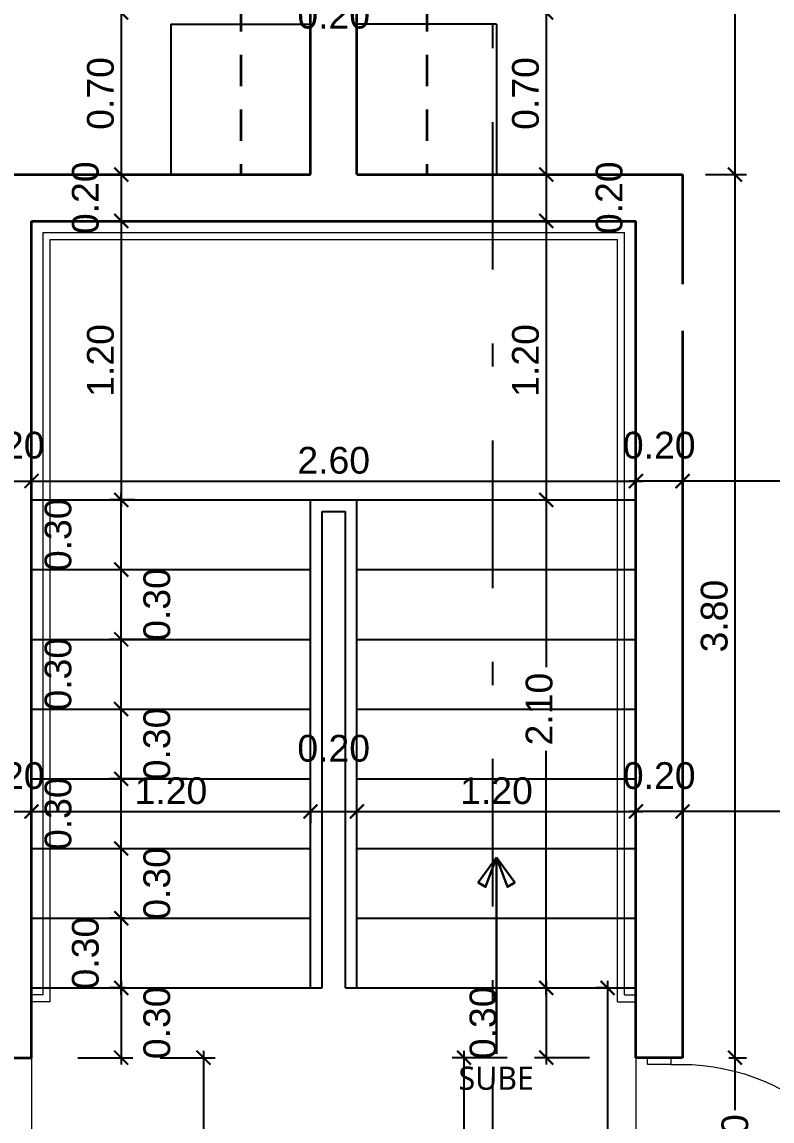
# Model space of a CAD drawing. Header units: feet. Extents: x -417 to 46, y -646 to -218.
# Drawn here: x -70.49 to -67.264, y -494.7 to -489.971 of the extents above; entities that cross this region are included whole.
import ezdxf

# ---------------------------------------------------------------- set-up
doc = ezdxf.new("R2010")
doc.units = ezdxf.units.FT
doc.header["$MEASUREMENT"] = 0
doc.linetypes.add('DASHDOT', pattern=[25.4, 12.7, -6.35, 0, -6.35])
doc.linetypes.add('HIDDEN', pattern=[0.375, 0.25, -0.125])
for name, color, linetype in [('00-PISOS', 30, 'Continuous'), ('COCINA', 2, 'Continuous'), ('DIM', 10, 'Continuous'), ('escalera', 2, 'Continuous'), ('GRDUTIY', 5, 'Continuous'), ('MB3', 8, 'Continuous')]:
    doc.layers.add(name, color=color, linetype=linetype)
for name, color, linetype, lineweight in [('A-WALL', 4, 'Continuous', 25), ('closet', 8, 'Continuous', 5), ('DIM-COTAS', 1, 'Continuous', 5), ('FURN', 2, 'Continuous', 30), ('Piso', 8, 'Continuous', 9), ('puertas', 8, 'Continuous', 9), ('TXT', 2, 'Continuous', 9)]:
    doc.layers.add(name, color=color, linetype=linetype, lineweight=lineweight)
doc.styles.add('ads', font='trebuc.ttf', dxfattribs={"height": 0.14})
doc.styles.get("Standard").update_dxf_attribs({"font": 'arial.ttf', "height": 0.115})
doc.dimstyles.new('KEILY', dxfattribs={"dimtxt": 0.115, "dimasz": 0.06, "dimexe": 0.05, "dimexo": 0.2, "dimgap": 0.03, "dimtad": 1, "dimzin": 1, "dimdsep": 46, "dimtxsty": 'Standard', "dimblk": 'ARCHTICK', "dimcen": 2.5, "dimdle": 0.03, "dimclrd": 256, "dimclre": 256, "dimclrt": 7, "dimadec": 0, "dimazin": 0, "dimtfac": 1, "dimtmove": 2, "dimatfit": 3, "dimfxl": 0.2, "dimfxlon": 1, "dimtolj": 1, "dimtzin": 1, "dimarcsym": 0})

# ---------------------------------------------------------------- blocks, each defined once
blk = doc.blocks.new('A$C4D292AF4')
at = {"layer": 'puertas'}
for points in [[(0.03, 0.05), (0.07, 0.05), (0.07, 1.05), (0.03, 1.05)], [(0, 0), (0.03, 0), (0.03, 0.1), (0, 0.1)], [(0.97, 0), (1, 0), (1, 0.1), (0.97, 0.1)]]:
    blk.add_lwpolyline(points, close=True, dxfattribs=at)
blk.add_arc((0.0677, 0.1465), 0.9035, 357.0481, 89.8556, dxfattribs=at)
blk = doc.blocks.new('A$C074D4DC8')
at = {"layer": 'FURN'}
blk.add_line((0.0418, 0.3424), (0.0418, -0.1979), dxfattribs=at)
for points in [[(0.0418, 0.3424), (-0.0084, 0.2735), (0.0117, 0.2615), (0.0418, 0.3424)], [(0.0418, 0.3424), (0.0919, 0.2735), (0.0719, 0.2615), (0.0418, 0.3424)]]:
    blk.add_lwpolyline(points, dxfattribs=at)
blk = doc.blocks.new('_ArchTick')
at = {"layer": 'DIM-COTAS', "color": 0, "const_width": 0.15}
blk.add_lwpolyline([(-0.5, -0.5), (0.5, 0.5)], dxfattribs=at)
blk = doc.blocks.new('*D2062')
at = {"layer": 'Defpoints', "color": 0, "transparency": 16777216}
for p in [(-69.8491, -489.9302), (-70.0631, -490.6275), (-69.8491, -490.6275)]:
    blk.add_point(p, dxfattribs=at)
at = {"layer": 'DIM', "lineweight": -2, "transparency": 16777216}
for p, q in [((-70.0631, -489.9002), (-70.0631, -490.6575)), ((-70.0491, -489.9302), (-70.1131, -489.9302)), ((-70.0491, -490.6275), (-70.1131, -490.6275))]:
    blk.add_line(p, q, dxfattribs=at)
at = {"layer": 'DIM', "lineweight": -2, "transparency": 16777216, "xscale": 0.06, "yscale": 0.06, "zscale": 0.06}
for p, rotation in [((-70.0631, -489.9302), 90), ((-70.0631, -490.6275), 270)]:
    blk.add_blockref('_ArchTick', p, dxfattribs=dict(at, rotation=rotation))
at = {"layer": 'DIM', "color": 7, "transparency": 16777216, "insert": (-70.1518, -490.2788), "char_height": 0.115, "attachment_point": 5, "rotation": 90}
blk.add_mtext('\\A1;0.70', dxfattribs=at)
blk = doc.blocks.new('*D2063')
at = {"layer": 'Defpoints', "color": 0, "transparency": 16777216}
for p in [(-69.8491, -490.6275), (-70.0631, -490.8275), (-69.8441, -490.8275)]:
    blk.add_point(p, dxfattribs=at)
at = {"layer": 'DIM', "lineweight": -2, "transparency": 16777216}
for p, q in [((-70.0631, -490.5975), (-70.0631, -490.8575)), ((-70.0491, -490.6275), (-70.1131, -490.6275)), ((-70.0441, -490.8275), (-70.1131, -490.8275))]:
    blk.add_line(p, q, dxfattribs=at)
at = {"layer": 'DIM', "lineweight": -2, "transparency": 16777216, "xscale": 0.06, "yscale": 0.06, "zscale": 0.06}
for p, rotation in [((-70.0631, -490.6275), 90), ((-70.0631, -490.8275), 270)]:
    blk.add_blockref('_ArchTick', p, dxfattribs=dict(at, rotation=rotation))
at = {"layer": 'DIM', "color": 7, "transparency": 16777216, "insert": (-70.2168, -490.7275), "char_height": 0.115, "attachment_point": 5, "rotation": 90}
blk.add_mtext('\\A1;0.20', dxfattribs=at)
blk = doc.blocks.new('*D2064')
at = {"layer": 'Defpoints', "color": 0, "transparency": 16777216}
for p in [(-69.8441, -490.8275), (-70.0631, -492.0275), (-69.8039, -492.0275)]:
    blk.add_point(p, dxfattribs=at)
at = {"layer": 'DIM', "lineweight": -2, "transparency": 16777216}
for p, q in [((-70.0631, -490.7975), (-70.0631, -492.0575)), ((-70.0441, -490.8275), (-70.1131, -490.8275)), ((-70.0039, -492.0275), (-70.1131, -492.0275))]:
    blk.add_line(p, q, dxfattribs=at)
at = {"layer": 'DIM', "lineweight": -2, "transparency": 16777216, "xscale": 0.06, "yscale": 0.06, "zscale": 0.06}
for p, rotation in [((-70.0631, -490.8275), 90), ((-70.0631, -492.0275), 270)]:
    blk.add_blockref('_ArchTick', p, dxfattribs=dict(at, rotation=rotation))
at = {"layer": 'DIM', "color": 7, "transparency": 16777216, "insert": (-70.1518, -491.4275), "char_height": 0.115, "attachment_point": 5, "rotation": 90}
blk.add_mtext('\\A1;1.20', dxfattribs=at)
blk = doc.blocks.new('*D2065')
at = {"layer": 'Defpoints', "color": 0, "transparency": 16777216}
for p in [(-69.8442, -494.1275), (-70.4491, -494.4275), (-70.0631, -494.4275)]:
    blk.add_point(p, dxfattribs=at)
at = {"layer": 'DIM', "lineweight": -2, "transparency": 16777216}
for p, q in [((-70.0631, -494.0975), (-70.0631, -494.4575)), ((-70.0442, -494.1275), (-70.1131, -494.1275)), ((-70.2491, -494.4275), (-70.0131, -494.4275))]:
    blk.add_line(p, q, dxfattribs=at)
at = {"layer": 'DIM', "lineweight": -2, "transparency": 16777216, "xscale": 0.06, "yscale": 0.06, "zscale": 0.06}
for p, rotation in [((-70.0631, -494.1275), 90), ((-70.0631, -494.4275), 270)]:
    blk.add_blockref('_ArchTick', p, dxfattribs=dict(at, rotation=rotation))
at = {"layer": 'DIM', "color": 7, "transparency": 16777216, "insert": (-69.9093, -494.2775), "char_height": 0.115, "attachment_point": 5, "rotation": 90}
blk.add_mtext('\\A1;0.30', dxfattribs=at)
blk = doc.blocks.new('*D1860')
at = {"layer": 'Defpoints', "color": 0, "transparency": 16777216}
for p in [(-70.0951, -494.4275), (-70.0951, -495.4275), (-69.7091, -495.4275)]:
    blk.add_point(p, dxfattribs=at)
at = {"layer": 'DIM', "lineweight": -2, "transparency": 16777216}
for p, q in [((-69.7091, -494.3975), (-69.7091, -495.4575)), ((-69.8951, -494.4275), (-69.6591, -494.4275)), ((-69.8951, -495.4275), (-69.6591, -495.4275))]:
    blk.add_line(p, q, dxfattribs=at)
at = {"layer": 'DIM', "lineweight": -2, "transparency": 16777216, "xscale": 0.06, "yscale": 0.06, "zscale": 0.06}
for p, rotation in [((-69.7091, -494.4275), 90), ((-69.7091, -495.4275), 270)]:
    blk.add_blockref('_ArchTick', p, dxfattribs=dict(at, rotation=rotation))
at = {"layer": 'DIM', "color": 7, "transparency": 16777216, "insert": (-69.7978, -494.9275), "char_height": 0.115, "attachment_point": 5, "rotation": 90}
blk.add_mtext('\\A1;1.00', dxfattribs=at)
blk = doc.blocks.new('*D2090')
at = {"layer": 'Defpoints', "color": 0, "transparency": 16777216}
for p in [(-69.0491, -488.9275), (-69.2491, -489.0457), (-69.0491, -489.6716)]:
    blk.add_point(p, dxfattribs=at)
at = {"layer": 'DIM', "lineweight": -2, "transparency": 16777216}
for p, q in [((-69.2491, -489.4716), (-69.2491, -489.7216)), ((-69.0491, -489.4716), (-69.0491, -489.7216)), ((-69.2791, -489.6716), (-69.0191, -489.6716))]:
    blk.add_line(p, q, dxfattribs=at)
at = {"layer": 'DIM', "lineweight": -2, "transparency": 16777216, "xscale": 0.06, "yscale": 0.06, "zscale": 0.06, "rotation": 180}
blk.add_blockref('_ArchTick', (-69.2491, -489.6716), dxfattribs=at)
at = {"layer": 'DIM', "lineweight": -2, "transparency": 16777216, "xscale": 0.06, "yscale": 0.06, "zscale": 0.06}
blk.add_blockref('_ArchTick', (-69.0491, -489.6716), dxfattribs=at)
at = {"layer": 'DIM', "color": 7, "transparency": 16777216, "insert": (-69.1491, -489.9427), "char_height": 0.115, "attachment_point": 5}
blk.add_mtext('\\A1;0.20', dxfattribs=at)
blk = doc.blocks.new('*D1955')
at = {"layer": 'Defpoints', "color": 0, "transparency": 16777216}
for p in [(-70.4491, -491.9464), (-70.6491, -492.0471), (-70.4491, -492.1263)]:
    blk.add_point(p, dxfattribs=at)
at = {"layer": 'DIM', "lineweight": -2, "transparency": 16777216}
for p, q in [((-70.6491, -491.9464), (-70.6491, -491.8964)), ((-70.4491, -491.9464), (-70.4491, -491.8964)), ((-70.6791, -491.9464), (-70.4191, -491.9464))]:
    blk.add_line(p, q, dxfattribs=at)
at = {"layer": 'DIM', "lineweight": -2, "transparency": 16777216, "xscale": 0.06, "yscale": 0.06, "zscale": 0.06, "rotation": 180}
blk.add_blockref('_ArchTick', (-70.6491, -491.9464), dxfattribs=at)
at = {"layer": 'DIM', "lineweight": -2, "transparency": 16777216, "xscale": 0.06, "yscale": 0.06, "zscale": 0.06}
blk.add_blockref('_ArchTick', (-70.4491, -491.9464), dxfattribs=at)
at = {"layer": 'DIM', "color": 7, "transparency": 16777216, "insert": (-70.5491, -491.7927), "char_height": 0.115, "attachment_point": 5}
blk.add_mtext('\\A1;0.20', dxfattribs=at)
blk = doc.blocks.new('*D2066')
at = {"layer": 'Defpoints', "color": 0, "transparency": 16777216}
for p in [(-67.8491, -491.9464), (-67.8491, -492.0275), (-70.4491, -492.1263)]:
    blk.add_point(p, dxfattribs=at)
at = {"layer": 'DIM', "lineweight": -2, "transparency": 16777216}
for p, q in [((-70.4491, -491.9464), (-70.4491, -491.8964)), ((-67.8491, -491.9464), (-67.8491, -491.8964)), ((-70.4791, -491.9464), (-67.8191, -491.9464))]:
    blk.add_line(p, q, dxfattribs=at)
at = {"layer": 'DIM', "lineweight": -2, "transparency": 16777216, "xscale": 0.06, "yscale": 0.06, "zscale": 0.06, "rotation": 180}
blk.add_blockref('_ArchTick', (-70.4491, -491.9464), dxfattribs=at)
at = {"layer": 'DIM', "lineweight": -2, "transparency": 16777216, "xscale": 0.06, "yscale": 0.06, "zscale": 0.06}
blk.add_blockref('_ArchTick', (-67.8491, -491.9464), dxfattribs=at)
at = {"layer": 'DIM', "color": 7, "transparency": 16777216, "insert": (-69.1491, -491.8577), "char_height": 0.115, "attachment_point": 5}
blk.add_mtext('\\A1;2.60', dxfattribs=at)
blk = doc.blocks.new('*D2100')
at = {"layer": 'Defpoints', "color": 0, "transparency": 16777216}
for p in [(-70.4491, -493.3681), (-70.6491, -493.4307), (-70.4491, -493.4523)]:
    blk.add_point(p, dxfattribs=at)
at = {"layer": 'DIM', "lineweight": -2, "transparency": 16777216}
for p, q in [((-70.6491, -493.3681), (-70.6491, -493.3181)), ((-70.4491, -493.3681), (-70.4491, -493.3181)), ((-70.6791, -493.3681), (-70.4191, -493.3681))]:
    blk.add_line(p, q, dxfattribs=at)
at = {"layer": 'DIM', "lineweight": -2, "transparency": 16777216, "xscale": 0.06, "yscale": 0.06, "zscale": 0.06, "rotation": 180}
blk.add_blockref('_ArchTick', (-70.6491, -493.3681), dxfattribs=at)
at = {"layer": 'DIM', "lineweight": -2, "transparency": 16777216, "xscale": 0.06, "yscale": 0.06, "zscale": 0.06}
blk.add_blockref('_ArchTick', (-70.4491, -493.3681), dxfattribs=at)
at = {"layer": 'DIM', "color": 7, "transparency": 16777216, "insert": (-70.5491, -493.2144), "char_height": 0.115, "attachment_point": 5}
blk.add_mtext('\\A1;0.20', dxfattribs=at)
blk = doc.blocks.new('*D2101')
at = {"layer": 'Defpoints', "color": 0, "transparency": 16777216}
for p in [(-69.2491, -493.3681), (-69.2491, -493.3681), (-70.4491, -493.4523)]:
    blk.add_point(p, dxfattribs=at)
at = {"layer": 'DIM', "lineweight": -2, "transparency": 16777216}
for p, q in [((-70.4491, -493.3681), (-70.4491, -493.3181)), ((-70.4791, -493.3681), (-69.2191, -493.3681)), ((-69.2491, -493.3681), (-69.2491, -493.4181))]:
    blk.add_line(p, q, dxfattribs=at)
at = {"layer": 'DIM', "lineweight": -2, "transparency": 16777216, "xscale": 0.06, "yscale": 0.06, "zscale": 0.06, "rotation": 180}
blk.add_blockref('_ArchTick', (-70.4491, -493.3681), dxfattribs=at)
at = {"layer": 'DIM', "lineweight": -2, "transparency": 16777216, "xscale": 0.06, "yscale": 0.06, "zscale": 0.06}
blk.add_blockref('_ArchTick', (-69.2491, -493.3681), dxfattribs=at)
at = {"layer": 'DIM', "color": 7, "transparency": 16777216, "insert": (-69.8491, -493.2794), "char_height": 0.115, "attachment_point": 5}
blk.add_mtext('\\A1;1.20', dxfattribs=at)
blk = doc.blocks.new('*D2102')
at = {"layer": 'Defpoints', "color": 0, "transparency": 16777216}
for p in [(-69.2491, -493.3681), (-69.0491, -493.3681), (-69.0491, -493.3681)]:
    blk.add_point(p, dxfattribs=at)
at = {"layer": 'DIM', "lineweight": -2, "transparency": 16777216}
for p, q in [((-69.0491, -493.3681), (-69.0491, -493.3181)), ((-69.2791, -493.3681), (-69.0191, -493.3681)), ((-69.2491, -493.3681), (-69.2491, -493.4181))]:
    blk.add_line(p, q, dxfattribs=at)
at = {"layer": 'DIM', "lineweight": -2, "transparency": 16777216, "xscale": 0.06, "yscale": 0.06, "zscale": 0.06, "rotation": 180}
blk.add_blockref('_ArchTick', (-69.2491, -493.3681), dxfattribs=at)
at = {"layer": 'DIM', "lineweight": -2, "transparency": 16777216, "xscale": 0.06, "yscale": 0.06, "zscale": 0.06}
blk.add_blockref('_ArchTick', (-69.0491, -493.3681), dxfattribs=at)
at = {"layer": 'DIM', "color": 7, "transparency": 16777216, "insert": (-69.1491, -493.0969), "char_height": 0.115, "attachment_point": 5}
blk.add_mtext('\\A1;0.20', dxfattribs=at)
blk = doc.blocks.new('*D2103')
at = {"layer": 'Defpoints', "color": 0, "transparency": 16777216}
for p in [(-69.0491, -493.3681), (-67.8491, -493.3681), (-67.8491, -493.4307)]:
    blk.add_point(p, dxfattribs=at)
at = {"layer": 'DIM', "lineweight": -2, "transparency": 16777216}
for p, q in [((-69.0491, -493.3681), (-69.0491, -493.3181)), ((-67.8491, -493.3681), (-67.8491, -493.3181)), ((-69.0791, -493.3681), (-67.8191, -493.3681))]:
    blk.add_line(p, q, dxfattribs=at)
at = {"layer": 'DIM', "lineweight": -2, "transparency": 16777216, "xscale": 0.06, "yscale": 0.06, "zscale": 0.06, "rotation": 180}
blk.add_blockref('_ArchTick', (-69.0491, -493.3681), dxfattribs=at)
at = {"layer": 'DIM', "lineweight": -2, "transparency": 16777216, "xscale": 0.06, "yscale": 0.06, "zscale": 0.06}
blk.add_blockref('_ArchTick', (-67.8491, -493.3681), dxfattribs=at)
at = {"layer": 'DIM', "color": 7, "transparency": 16777216, "insert": (-68.4491, -493.2794), "char_height": 0.115, "attachment_point": 5}
blk.add_mtext('\\A1;1.20', dxfattribs=at)
blk = doc.blocks.new('*D1889')
at = {"layer": 'Defpoints', "color": 0, "transparency": 16777216}
for p in [(-67.5491, -487.2275), (-67.7508, -490.6275), (-67.4233, -490.6275)]:
    blk.add_point(p, dxfattribs=at)
at = {"layer": 'DIM', "lineweight": -2, "transparency": 16777216}
for p, q in [((-67.4233, -487.1975), (-67.4233, -490.6575)), ((-67.4233, -487.2275), (-67.3733, -487.2275)), ((-67.5508, -490.6275), (-67.3733, -490.6275))]:
    blk.add_line(p, q, dxfattribs=at)
at = {"layer": 'DIM', "lineweight": -2, "transparency": 16777216, "xscale": 0.06, "yscale": 0.06, "zscale": 0.06}
for p, rotation in [((-67.4233, -487.2275), 90), ((-67.4233, -490.6275), 270)]:
    blk.add_blockref('_ArchTick', p, dxfattribs=dict(at, rotation=rotation))
at = {"layer": 'DIM', "color": 7, "transparency": 16777216, "insert": (-67.512, -488.9275), "char_height": 0.115, "attachment_point": 5, "rotation": 90}
blk.add_mtext('\\A1;3.40', dxfattribs=at)
blk = doc.blocks.new('*D1890')
at = {"layer": 'Defpoints', "color": 0, "transparency": 16777216}
for p in [(-67.7508, -490.6275), (-67.6491, -494.4275), (-67.4233, -494.4275)]:
    blk.add_point(p, dxfattribs=at)
at = {"layer": 'DIM', "lineweight": -2, "transparency": 16777216}
for p, q in [((-67.4233, -490.5975), (-67.4233, -494.4575)), ((-67.5508, -490.6275), (-67.3733, -490.6275)), ((-67.4491, -494.4275), (-67.3733, -494.4275))]:
    blk.add_line(p, q, dxfattribs=at)
at = {"layer": 'DIM', "lineweight": -2, "transparency": 16777216, "xscale": 0.06, "yscale": 0.06, "zscale": 0.06}
for p, rotation in [((-67.4233, -490.6275), 90), ((-67.4233, -494.4275), 270)]:
    blk.add_blockref('_ArchTick', p, dxfattribs=dict(at, rotation=rotation))
at = {"layer": 'DIM', "color": 7, "transparency": 16777216, "insert": (-67.512, -492.5275), "char_height": 0.115, "attachment_point": 5, "rotation": 90}
blk.add_mtext('\\A1;3.80', dxfattribs=at)
blk = doc.blocks.new('*D1891')
at = {"layer": 'Defpoints', "color": 0, "transparency": 16777216}
for p in [(-67.6491, -494.4275), (-67.636, -495.4275), (-67.4233, -495.4275)]:
    blk.add_point(p, dxfattribs=at)
at = {"layer": 'DIM', "lineweight": -2, "transparency": 16777216}
for p, q in [((-67.4233, -494.3975), (-67.4233, -494.6535)), ((-67.4491, -494.4275), (-67.3733, -494.4275)), ((-67.4233, -495.4575), (-67.4233, -495.001)), ((-67.436, -495.4275), (-67.3733, -495.4275))]:
    blk.add_line(p, q, dxfattribs=at)
at = {"layer": 'DIM', "lineweight": -2, "transparency": 16777216, "xscale": 0.06, "yscale": 0.06, "zscale": 0.06}
for p, rotation in [((-67.4233, -494.4275), 90), ((-67.4233, -495.4275), 270)]:
    blk.add_blockref('_ArchTick', p, dxfattribs=dict(at, rotation=rotation))
at = {"layer": 'DIM', "color": 7, "transparency": 16777216, "insert": (-67.4233, -494.8272), "char_height": 0.115, "attachment_point": 5, "rotation": 90}
blk.add_mtext('\\A1;1.00', dxfattribs=at)
blk = doc.blocks.new('*D1898')
at = {"layer": 'Defpoints', "color": 0, "transparency": 16777216}
for p in [(-68.4491, -489.9302), (-68.4491, -490.6275), (-68.2351, -490.6275)]:
    blk.add_point(p, dxfattribs=at)
at = {"layer": 'DIM', "lineweight": -2, "transparency": 16777216}
for p, q in [((-68.2351, -489.9002), (-68.2351, -490.6575)), ((-68.2491, -489.9302), (-68.1851, -489.9302)), ((-68.2491, -490.6275), (-68.1851, -490.6275))]:
    blk.add_line(p, q, dxfattribs=at)
at = {"layer": 'DIM', "lineweight": -2, "transparency": 16777216, "xscale": 0.06, "yscale": 0.06, "zscale": 0.06}
for p, rotation in [((-68.2351, -489.9302), 90), ((-68.2351, -490.6275), 270)]:
    blk.add_blockref('_ArchTick', p, dxfattribs=dict(at, rotation=rotation))
at = {"layer": 'DIM', "color": 7, "transparency": 16777216, "insert": (-68.3238, -490.2788), "char_height": 0.115, "attachment_point": 5, "rotation": 90}
blk.add_mtext('\\A1;0.70', dxfattribs=at)
blk = doc.blocks.new('*D1899')
at = {"layer": 'Defpoints', "color": 0, "transparency": 16777216}
for p in [(-68.4491, -490.6275), (-68.4541, -490.8275), (-68.2351, -490.8275)]:
    blk.add_point(p, dxfattribs=at)
at = {"layer": 'DIM', "lineweight": -2, "transparency": 16777216}
for p, q in [((-68.2351, -490.5975), (-68.2351, -490.8575)), ((-68.2491, -490.6275), (-68.1851, -490.6275)), ((-68.2541, -490.8275), (-68.1851, -490.8275))]:
    blk.add_line(p, q, dxfattribs=at)
at = {"layer": 'DIM', "lineweight": -2, "transparency": 16777216, "xscale": 0.06, "yscale": 0.06, "zscale": 0.06}
for p, rotation in [((-68.2351, -490.6275), 90), ((-68.2351, -490.8275), 270)]:
    blk.add_blockref('_ArchTick', p, dxfattribs=dict(at, rotation=rotation))
at = {"layer": 'DIM', "color": 7, "transparency": 16777216, "insert": (-67.964, -490.7275), "char_height": 0.115, "attachment_point": 5, "rotation": 90}
blk.add_mtext('\\A1;0.20', dxfattribs=at)
blk = doc.blocks.new('*D1900')
at = {"layer": 'Defpoints', "color": 0, "transparency": 16777216}
for p in [(-68.4541, -490.8275), (-68.4943, -492.0275), (-68.2351, -492.0275)]:
    blk.add_point(p, dxfattribs=at)
at = {"layer": 'DIM', "lineweight": -2, "transparency": 16777216}
for p, q in [((-68.2351, -490.7975), (-68.2351, -492.0575)), ((-68.2541, -490.8275), (-68.1851, -490.8275)), ((-68.2943, -492.0275), (-68.1851, -492.0275))]:
    blk.add_line(p, q, dxfattribs=at)
at = {"layer": 'DIM', "lineweight": -2, "transparency": 16777216, "xscale": 0.06, "yscale": 0.06, "zscale": 0.06}
for p, rotation in [((-68.2351, -490.8275), 90), ((-68.2351, -492.0275), 270)]:
    blk.add_blockref('_ArchTick', p, dxfattribs=dict(at, rotation=rotation))
at = {"layer": 'DIM', "color": 7, "transparency": 16777216, "insert": (-68.3238, -491.4275), "char_height": 0.115, "attachment_point": 5, "rotation": 90}
blk.add_mtext('\\A1;1.20', dxfattribs=at)
blk = doc.blocks.new('*D1901')
at = {"layer": 'Defpoints', "color": 0, "transparency": 16777216}
for p in [(-68.4943, -492.0275), (-68.454, -494.1275), (-68.2351, -494.1275)]:
    blk.add_point(p, dxfattribs=at)
at = {"layer": 'DIM', "lineweight": -2, "transparency": 16777216}
for p, q in [((-68.2943, -492.0275), (-68.1851, -492.0275)), ((-68.2351, -491.9975), (-68.2351, -492.7473)), ((-68.2351, -494.1575), (-68.2351, -493.1076)), ((-68.254, -494.1275), (-68.1851, -494.1275))]:
    blk.add_line(p, q, dxfattribs=at)
at = {"layer": 'DIM', "lineweight": -2, "transparency": 16777216, "xscale": 0.06, "yscale": 0.06, "zscale": 0.06}
for p, rotation in [((-68.2351, -492.0275), 90), ((-68.2351, -494.1275), 270)]:
    blk.add_blockref('_ArchTick', p, dxfattribs=dict(at, rotation=rotation))
at = {"layer": 'DIM', "color": 7, "transparency": 16777216, "insert": (-68.2651, -492.9275), "char_height": 0.115, "attachment_point": 5, "rotation": 90}
blk.add_mtext('\\A1;2.10', dxfattribs=at)
blk = doc.blocks.new('*D1902')
at = {"layer": 'Defpoints', "color": 0, "transparency": 16777216}
for p in [(-68.454, -494.1275), (-68.2351, -494.4275), (-67.8491, -494.4275)]:
    blk.add_point(p, dxfattribs=at)
at = {"layer": 'DIM', "lineweight": -2, "transparency": 16777216}
for p, q in [((-68.2351, -494.0975), (-68.2351, -494.4575)), ((-68.254, -494.1275), (-68.1851, -494.1275)), ((-68.0491, -494.4275), (-68.2851, -494.4275))]:
    blk.add_line(p, q, dxfattribs=at)
at = {"layer": 'DIM', "lineweight": -2, "transparency": 16777216, "xscale": 0.06, "yscale": 0.06, "zscale": 0.06}
for p, rotation in [((-68.2351, -494.1275), 90), ((-68.2351, -494.4275), 270)]:
    blk.add_blockref('_ArchTick', p, dxfattribs=dict(at, rotation=rotation))
at = {"layer": 'DIM', "color": 7, "transparency": 16777216, "insert": (-68.5064, -494.2775), "char_height": 0.115, "attachment_point": 5, "rotation": 90}
blk.add_mtext('\\A1;0.30', dxfattribs=at)
blk = doc.blocks.new('*D1903')
at = {"layer": 'Defpoints', "color": 0, "transparency": 16777216}
for p in [(-68.203, -494.4275), (-68.589, -495.4275), (-68.203, -495.4275)]:
    blk.add_point(p, dxfattribs=at)
at = {"layer": 'DIM', "lineweight": -2, "transparency": 16777216}
for p, q in [((-68.589, -494.3975), (-68.589, -495.4575)), ((-68.403, -494.4275), (-68.639, -494.4275)), ((-68.403, -495.4275), (-68.639, -495.4275))]:
    blk.add_line(p, q, dxfattribs=at)
at = {"layer": 'DIM', "lineweight": -2, "transparency": 16777216, "xscale": 0.06, "yscale": 0.06, "zscale": 0.06}
for p, rotation in [((-68.589, -494.4275), 90), ((-68.589, -495.4275), 270)]:
    blk.add_blockref('_ArchTick', p, dxfattribs=dict(at, rotation=rotation))
at = {"layer": 'DIM', "color": 7, "transparency": 16777216, "insert": (-68.6778, -494.9275), "char_height": 0.115, "attachment_point": 5, "rotation": 90}
blk.add_mtext('\\A1;1.00', dxfattribs=at)
blk = doc.blocks.new('*D1942')
at = {"layer": 'Defpoints', "color": 0, "transparency": 16777216}
for p in [(-69.2491, -488.9275), (-69.0491, -489.0457), (-69.2491, -489.6716)]:
    blk.add_point(p, dxfattribs=at)
at = {"layer": 'DIM', "lineweight": -2, "transparency": 16777216}
for p, q in [((-69.2491, -489.4716), (-69.2491, -489.7216)), ((-69.0491, -489.4716), (-69.0491, -489.7216)), ((-69.0191, -489.6716), (-69.2791, -489.6716))]:
    blk.add_line(p, q, dxfattribs=at)
at = {"layer": 'DIM', "lineweight": -2, "transparency": 16777216, "xscale": 0.06, "yscale": 0.06, "zscale": 0.06, "rotation": 180}
blk.add_blockref('_ArchTick', (-69.2491, -489.6716), dxfattribs=at)
at = {"layer": 'DIM', "lineweight": -2, "transparency": 16777216, "xscale": 0.06, "yscale": 0.06, "zscale": 0.06}
blk.add_blockref('_ArchTick', (-69.0491, -489.6716), dxfattribs=at)
at = {"layer": 'DIM', "color": 7, "transparency": 16777216, "insert": (-69.1491, -489.9427), "char_height": 0.115, "attachment_point": 5}
blk.add_mtext('\\A1;0.20', dxfattribs=at)
blk = doc.blocks.new('*D1758')
at = {"layer": 'Defpoints', "color": 0, "transparency": 16777216}
for p in [(-67.6491, -491.9464), (-67.6491, -492.0471), (-64.3491, -492.2341)]:
    blk.add_point(p, dxfattribs=at)
at = {"layer": 'DIM', "lineweight": -2, "transparency": 16777216}
for p, q in [((-67.6491, -491.9464), (-67.6491, -491.8964)), ((-64.3491, -492.0341), (-64.3491, -491.8964)), ((-64.3191, -491.9464), (-67.6791, -491.9464))]:
    blk.add_line(p, q, dxfattribs=at)
at = {"layer": 'DIM', "lineweight": -2, "transparency": 16777216, "xscale": 0.06, "yscale": 0.06, "zscale": 0.06, "rotation": 180}
blk.add_blockref('_ArchTick', (-67.6491, -491.9464), dxfattribs=at)
at = {"layer": 'DIM', "lineweight": -2, "transparency": 16777216, "xscale": 0.06, "yscale": 0.06, "zscale": 0.06}
blk.add_blockref('_ArchTick', (-64.3491, -491.9464), dxfattribs=at)
at = {"layer": 'DIM', "color": 7, "transparency": 16777216, "insert": (-65.9991, -491.8576), "char_height": 0.115, "attachment_point": 5}
blk.add_mtext('\\A1;3.30', dxfattribs=at)
blk = doc.blocks.new('*D1759')
at = {"layer": 'Defpoints', "color": 0, "transparency": 16777216}
for p in [(-67.8491, -491.9464), (-67.6491, -492.0471), (-67.8491, -492.1263)]:
    blk.add_point(p, dxfattribs=at)
at = {"layer": 'DIM', "lineweight": -2, "transparency": 16777216}
for p, q in [((-67.8491, -491.9464), (-67.8491, -491.8964)), ((-67.6491, -491.9464), (-67.6491, -491.8964)), ((-67.6191, -491.9464), (-67.8791, -491.9464))]:
    blk.add_line(p, q, dxfattribs=at)
at = {"layer": 'DIM', "lineweight": -2, "transparency": 16777216, "xscale": 0.06, "yscale": 0.06, "zscale": 0.06, "rotation": 180}
blk.add_blockref('_ArchTick', (-67.8491, -491.9464), dxfattribs=at)
at = {"layer": 'DIM', "lineweight": -2, "transparency": 16777216, "xscale": 0.06, "yscale": 0.06, "zscale": 0.06}
blk.add_blockref('_ArchTick', (-67.6491, -491.9464), dxfattribs=at)
at = {"layer": 'DIM', "color": 7, "transparency": 16777216, "insert": (-67.7491, -491.7927), "char_height": 0.115, "attachment_point": 5}
blk.add_mtext('\\A1;0.20', dxfattribs=at)
blk = doc.blocks.new('*D1764')
at = {"layer": 'Defpoints', "color": 0, "transparency": 16777216}
for p in [(-64.3491, -493.1653), (-67.6491, -493.3681), (-67.6491, -493.4307)]:
    blk.add_point(p, dxfattribs=at)
at = {"layer": 'DIM', "lineweight": -2, "transparency": 16777216}
for p, q in [((-67.6491, -493.3681), (-67.6491, -493.3181)), ((-64.3191, -493.3681), (-67.6791, -493.3681)), ((-64.3491, -493.3653), (-64.3491, -493.4181))]:
    blk.add_line(p, q, dxfattribs=at)
at = {"layer": 'DIM', "lineweight": -2, "transparency": 16777216, "xscale": 0.06, "yscale": 0.06, "zscale": 0.06, "rotation": 180}
blk.add_blockref('_ArchTick', (-67.6491, -493.3681), dxfattribs=at)
at = {"layer": 'DIM', "lineweight": -2, "transparency": 16777216, "xscale": 0.06, "yscale": 0.06, "zscale": 0.06}
blk.add_blockref('_ArchTick', (-64.3491, -493.3681), dxfattribs=at)
at = {"layer": 'DIM', "color": 7, "transparency": 16777216, "insert": (-65.9991, -493.2793), "char_height": 0.115, "attachment_point": 5}
blk.add_mtext('\\A1;3.30', dxfattribs=at)
blk = doc.blocks.new('*D1765')
at = {"layer": 'Defpoints', "color": 0, "transparency": 16777216}
for p in [(-67.8491, -493.3681), (-67.8491, -493.4523), (-67.6491, -493.4307)]:
    blk.add_point(p, dxfattribs=at)
at = {"layer": 'DIM', "lineweight": -2, "transparency": 16777216}
for p, q in [((-67.8491, -493.3681), (-67.8491, -493.3181)), ((-67.6491, -493.3681), (-67.6491, -493.3181)), ((-67.6191, -493.3681), (-67.8791, -493.3681))]:
    blk.add_line(p, q, dxfattribs=at)
at = {"layer": 'DIM', "lineweight": -2, "transparency": 16777216, "xscale": 0.06, "yscale": 0.06, "zscale": 0.06, "rotation": 180}
blk.add_blockref('_ArchTick', (-67.8491, -493.3681), dxfattribs=at)
at = {"layer": 'DIM', "lineweight": -2, "transparency": 16777216, "xscale": 0.06, "yscale": 0.06, "zscale": 0.06}
blk.add_blockref('_ArchTick', (-67.6491, -493.3681), dxfattribs=at)
at = {"layer": 'DIM', "color": 7, "transparency": 16777216, "insert": (-67.7491, -493.2144), "char_height": 0.115, "attachment_point": 5}
blk.add_mtext('\\A1;0.20', dxfattribs=at)
blk = doc.blocks.new('*D3226')
at = {"layer": 'Defpoints', "color": 0, "transparency": 16777216}
for p in [(-70.0631, -493.8275), (-69.8491, -493.8275), (-69.8442, -494.1275)]:
    blk.add_point(p, dxfattribs=at)
at = {"layer": 'DIM', "lineweight": -2, "transparency": 16777216}
for p, q in [((-70.0491, -493.8275), (-70.1131, -493.8275)), ((-70.0631, -494.1575), (-70.0631, -493.7975)), ((-70.0442, -494.1275), (-70.1131, -494.1275))]:
    blk.add_line(p, q, dxfattribs=at)
at = {"layer": 'DIM', "lineweight": -2, "transparency": 16777216, "xscale": 0.06, "yscale": 0.06, "zscale": 0.06}
for p, rotation in [((-70.0631, -493.8275), 90), ((-70.0631, -494.1275), 270)]:
    blk.add_blockref('_ArchTick', p, dxfattribs=dict(at, rotation=rotation))
at = {"layer": 'DIM', "color": 7, "transparency": 16777216, "insert": (-70.2168, -493.9775), "char_height": 0.115, "attachment_point": 5, "rotation": 90}
blk.add_mtext('\\A1;0.30', dxfattribs=at)
blk = doc.blocks.new('*D3227')
at = {"layer": 'Defpoints', "color": 0, "transparency": 16777216}
for p in [(-70.1476, -493.5275), (-70.0631, -493.5275), (-69.8491, -493.8275)]:
    blk.add_point(p, dxfattribs=at)
at = {"layer": 'DIM', "lineweight": -2, "transparency": 16777216}
for p, q in [((-70.0631, -493.8575), (-70.0631, -493.4975)), ((-70.0631, -493.5275), (-70.0131, -493.5275)), ((-70.0491, -493.8275), (-70.1131, -493.8275))]:
    blk.add_line(p, q, dxfattribs=at)
at = {"layer": 'DIM', "lineweight": -2, "transparency": 16777216, "xscale": 0.06, "yscale": 0.06, "zscale": 0.06}
for p, rotation in [((-70.0631, -493.5275), 90), ((-70.0631, -493.8275), 270)]:
    blk.add_blockref('_ArchTick', p, dxfattribs=dict(at, rotation=rotation))
at = {"layer": 'DIM', "color": 7, "transparency": 16777216, "insert": (-69.9093, -493.6775), "char_height": 0.115, "attachment_point": 5, "rotation": 90}
blk.add_mtext('\\A1;0.30', dxfattribs=at)
blk = doc.blocks.new('*D3228')
at = {"layer": 'Defpoints', "color": 0, "transparency": 16777216}
for p in [(-70.0631, -493.2275), (-69.5778, -493.2275), (-70.1476, -493.5275)]:
    blk.add_point(p, dxfattribs=at)
at = {"layer": 'DIM', "lineweight": -2, "transparency": 16777216}
for p, q in [((-70.0631, -493.5575), (-70.0631, -493.1975)), ((-69.7778, -493.2275), (-70.1131, -493.2275)), ((-70.0631, -493.5275), (-70.0131, -493.5275))]:
    blk.add_line(p, q, dxfattribs=at)
at = {"layer": 'DIM', "lineweight": -2, "transparency": 16777216, "xscale": 0.06, "yscale": 0.06, "zscale": 0.06}
for p, rotation in [((-70.0631, -493.2275), 90), ((-70.0631, -493.5275), 270)]:
    blk.add_blockref('_ArchTick', p, dxfattribs=dict(at, rotation=rotation))
at = {"layer": 'DIM', "color": 7, "transparency": 16777216, "insert": (-70.3343, -493.3775), "char_height": 0.115, "attachment_point": 5, "rotation": 90}
blk.add_mtext('\\A1;0.30', dxfattribs=at)
blk = doc.blocks.new('*D3229')
at = {"layer": 'Defpoints', "color": 0, "transparency": 16777216}
for p in [(-70.1476, -492.9275), (-70.0631, -492.9275), (-69.5778, -493.2275)]:
    blk.add_point(p, dxfattribs=at)
at = {"layer": 'DIM', "lineweight": -2, "transparency": 16777216}
for p, q in [((-70.0631, -493.2575), (-70.0631, -492.8975)), ((-70.0631, -492.9275), (-70.0131, -492.9275)), ((-69.7778, -493.2275), (-70.1131, -493.2275))]:
    blk.add_line(p, q, dxfattribs=at)
at = {"layer": 'DIM', "lineweight": -2, "transparency": 16777216, "xscale": 0.06, "yscale": 0.06, "zscale": 0.06}
for p, rotation in [((-70.0631, -492.9275), 90), ((-70.0631, -493.2275), 270)]:
    blk.add_blockref('_ArchTick', p, dxfattribs=dict(at, rotation=rotation))
at = {"layer": 'DIM', "color": 7, "transparency": 16777216, "insert": (-69.9093, -493.0775), "char_height": 0.115, "attachment_point": 5, "rotation": 90}
blk.add_mtext('\\A1;0.30', dxfattribs=at)
blk = doc.blocks.new('*D3230')
at = {"layer": 'Defpoints', "color": 0, "transparency": 16777216}
for p in [(-70.0631, -492.6275), (-69.672, -492.6275), (-70.1476, -492.9275)]:
    blk.add_point(p, dxfattribs=at)
at = {"layer": 'DIM', "lineweight": -2, "transparency": 16777216}
for p, q in [((-70.0631, -492.9575), (-70.0631, -492.5975)), ((-69.872, -492.6275), (-70.1131, -492.6275)), ((-70.0631, -492.9275), (-70.0131, -492.9275))]:
    blk.add_line(p, q, dxfattribs=at)
at = {"layer": 'DIM', "lineweight": -2, "transparency": 16777216, "xscale": 0.06, "yscale": 0.06, "zscale": 0.06}
for p, rotation in [((-70.0631, -492.6275), 90), ((-70.0631, -492.9275), 270)]:
    blk.add_blockref('_ArchTick', p, dxfattribs=dict(at, rotation=rotation))
at = {"layer": 'DIM', "color": 7, "transparency": 16777216, "insert": (-70.3343, -492.7775), "char_height": 0.115, "attachment_point": 5, "rotation": 90}
blk.add_mtext('\\A1;0.30', dxfattribs=at)
blk = doc.blocks.new('*D3231')
at = {"layer": 'Defpoints', "color": 0, "transparency": 16777216}
for p in [(-70.2559, -492.3275), (-70.0631, -492.3275), (-69.672, -492.6275)]:
    blk.add_point(p, dxfattribs=at)
at = {"layer": 'DIM', "lineweight": -2, "transparency": 16777216}
for p, q in [((-70.0631, -492.6575), (-70.0631, -492.2975)), ((-70.0631, -492.3275), (-70.0131, -492.3275)), ((-69.872, -492.6275), (-70.1131, -492.6275))]:
    blk.add_line(p, q, dxfattribs=at)
at = {"layer": 'DIM', "lineweight": -2, "transparency": 16777216, "xscale": 0.06, "yscale": 0.06, "zscale": 0.06}
for p, rotation in [((-70.0631, -492.3275), 90), ((-70.0631, -492.6275), 270)]:
    blk.add_blockref('_ArchTick', p, dxfattribs=dict(at, rotation=rotation))
at = {"layer": 'DIM', "color": 7, "transparency": 16777216, "insert": (-69.9093, -492.4775), "char_height": 0.115, "attachment_point": 5, "rotation": 90}
blk.add_mtext('\\A1;0.30', dxfattribs=at)
blk = doc.blocks.new('*D3232')
at = {"layer": 'Defpoints', "color": 0, "transparency": 16777216}
for p in [(-70.0631, -492.0275), (-69.8039, -492.0275), (-70.2559, -492.3275)]:
    blk.add_point(p, dxfattribs=at)
at = {"layer": 'DIM', "lineweight": -2, "transparency": 16777216}
for p, q in [((-70.0039, -492.0275), (-70.1131, -492.0275)), ((-70.0631, -492.3575), (-70.0631, -491.9975)), ((-70.0631, -492.3275), (-70.0131, -492.3275))]:
    blk.add_line(p, q, dxfattribs=at)
at = {"layer": 'DIM', "lineweight": -2, "transparency": 16777216, "xscale": 0.06, "yscale": 0.06, "zscale": 0.06}
for p, rotation in [((-70.0631, -492.0275), 90), ((-70.0631, -492.3275), 270)]:
    blk.add_blockref('_ArchTick', p, dxfattribs=dict(at, rotation=rotation))
at = {"layer": 'DIM', "color": 7, "transparency": 16777216, "insert": (-70.3343, -492.1775), "char_height": 0.115, "attachment_point": 5, "rotation": 90}
blk.add_mtext('\\A1;0.30', dxfattribs=at)
blk = doc.blocks.new('*D3354')
at = {"layer": '00-PISOS', "lineweight": -2, "transparency": 16777216}
for p, q in [((-67.9716, -494.0975), (-67.9716, -495.8575)), ((-67.9716, -494.1275), (-68.0216, -494.1275)), ((-67.9716, -495.8275), (-68.0216, -495.8275))]:
    blk.add_line(p, q, dxfattribs=at)
at = {"layer": 'Defpoints', "color": 0, "transparency": 16777216}
for p in [(-67.8491, -494.1275), (-67.9716, -495.8275), (-67.8491, -495.8275)]:
    blk.add_point(p, dxfattribs=at)
at = {"layer": '00-PISOS', "lineweight": -2, "transparency": 16777216, "xscale": 0.06, "yscale": 0.06, "zscale": 0.06}
for p, rotation in [((-67.9716, -494.1275), 90), ((-67.9716, -495.8275), 270)]:
    blk.add_blockref('_ArchTick', p, dxfattribs=dict(at, rotation=rotation))
at = {"layer": '00-PISOS', "color": 7, "transparency": 16777216, "insert": (-68.0604, -494.9775), "char_height": 0.115, "attachment_point": 5, "rotation": 90}
blk.add_mtext('\\A1;1.70', dxfattribs=at)

msp = doc.modelspace()

# ---------------------------------------------------------------- linework, layer by layer
at = {"layer": 'A-WALL', "lineweight": 35, "extrusion": (-2.36783e-12, 8.94772e-16, -1)}
for p, q in [((-69.2491, -490.6275), (-69.2491, -487.2275)), ((-69.2491, -490.6275), (-69.2491, -487.2275)), ((-69.0491, -490.6275), (-69.0491, -487.2275)), ((-69.0491, -490.6275), (-69.0491, -487.2275)), ((-70.6491, -490.6275), (-69.2491, -490.6275)), ((-70.6491, -490.6275), (-69.2491, -490.6275)), ((-69.0491, -490.6275), (-67.6491, -490.6275)), ((-69.0491, -490.6275), (-67.6491, -490.6275)), ((-67.6491, -490.6275), (-67.6491, -494.4275)), ((-67.6491, -490.6275), (-67.6491, -494.4275)), ((-70.4491, -490.8275), (-67.8491, -490.8275)), ((-70.4491, -494.4275), (-70.4491, -490.8275)), ((-70.4491, -490.8275), (-67.8491, -490.8275)), ((-67.8491, -494.4275), (-67.8491, -490.8275)), ((-67.8491, -494.4275), (-67.8491, -490.8275)), ((-70.6491, -494.4275), (-70.4491, -494.4275))]:
    msp.add_line(p, q, dxfattribs=at)
at = {"layer": 'A-WALL', "lineweight": 35}
msp.add_line((-67.6491, -494.4275), (-67.8491, -494.4275), dxfattribs=at)
msp.add_line((-67.6491, -494.4275), (-67.8491, -494.4275), dxfattribs=at)
at = {"layer": 'closet'}
for p, q in [((-70.3991, -494.1575), (-70.3991, -490.8775)), ((-70.3991, -490.8775), (-67.8991, -490.8775)), ((-70.3991, -494.1575), (-70.3991, -490.8775)), ((-70.3991, -490.8775), (-67.8991, -490.8775)), ((-67.8991, -494.1575), (-67.8991, -490.8775)), ((-67.8991, -494.1575), (-67.8991, -490.8775)), ((-70.3691, -494.1875), (-70.3691, -490.9075)), ((-70.3691, -490.9075), (-67.9291, -490.9075)), ((-70.3691, -494.1875), (-70.3691, -490.9075)), ((-70.3691, -490.9075), (-67.9291, -490.9075)), ((-67.9291, -494.1875), (-67.9291, -490.9075)), ((-67.9291, -494.1875), (-67.9291, -490.9075)), ((-70.3991, -494.1575), (-70.4491, -494.1575)), ((-67.8991, -494.1575), (-67.8491, -494.1575)), ((-70.3691, -494.1875), (-70.4491, -494.1875)), ((-67.9291, -494.1875), (-67.8491, -494.1875))]:
    msp.add_line(p, q, dxfattribs=at)
at = {"layer": 'COCINA', "extrusion": (-2.36783e-12, 8.94772e-16, -1)}
for q in [(-69.8491, -490.6275), (-69.2491, -489.9802), (-69.8491, -490.6275)]:
    msp.add_line((-69.8491, -489.9802), q, dxfattribs=at)
at = {"layer": 'COCINA', "extrusion": (-2.36659e-12, 8.94772e-16, -1)}
for p, q in [((-68.4491, -489.9802), (-69.0518, -489.9802)), ((-68.4491, -489.9802), (-69.0518, -489.9802)), ((-69.0504, -489.9789), (-68.4504, -489.9802)), ((-69.0504, -489.9789), (-68.4504, -489.9802)), ((-68.4491, -489.9802), (-68.4491, -490.6275)), ((-68.4491, -489.9802), (-68.4491, -490.6275))]:
    msp.add_line(p, q, dxfattribs=at)
at = {"layer": 'escalera'}
for p, q in [((-70.4491, -492.0275), (-69.2491, -492.0275)), ((-70.4491, -492.0275), (-69.2491, -492.0275)), ((-69.2491, -494.1275), (-69.2491, -492.0275)), ((-69.2491, -492.0275), (-69.0491, -492.0275)), ((-69.2491, -494.1275), (-69.2491, -492.0275)), ((-69.2491, -492.0275), (-69.0491, -492.0275)), ((-69.0491, -492.0275), (-67.8491, -492.0275)), ((-69.0491, -494.1275), (-69.0491, -492.0275)), ((-69.0491, -492.0275), (-67.8491, -492.0275)), ((-69.0491, -494.1275), (-69.0491, -492.0275)), ((-69.1991, -494.1275), (-69.1991, -492.0775)), ((-69.1991, -492.0775), (-69.0991, -492.0775)), ((-69.1991, -494.1275), (-69.1991, -492.0775)), ((-69.1991, -492.0775), (-69.0991, -492.0775)), ((-69.0991, -494.1275), (-69.0991, -492.0775)), ((-69.0991, -494.1275), (-69.0991, -492.0775)), ((-70.4491, -492.3275), (-69.2491, -492.3275)), ((-70.4491, -492.3275), (-69.2491, -492.3275)), ((-69.0491, -492.3275), (-67.8491, -492.3275)), ((-69.0491, -492.3275), (-67.8491, -492.3275)), ((-70.4491, -492.6275), (-69.2491, -492.6275)), ((-70.4491, -492.6275), (-69.2491, -492.6275)), ((-69.0491, -492.6275), (-67.8491, -492.6275)), ((-69.0491, -492.6275), (-67.8491, -492.6275)), ((-70.4491, -492.9275), (-69.2491, -492.9275)), ((-70.4491, -492.9275), (-69.2491, -492.9275)), ((-69.0491, -492.9275), (-67.8491, -492.9275)), ((-69.0491, -492.9275), (-67.8491, -492.9275)), ((-70.4491, -493.2275), (-69.2491, -493.2275)), ((-70.4491, -493.2275), (-69.2491, -493.2275)), ((-69.0491, -493.2275), (-67.8491, -493.2275)), ((-69.0491, -493.2275), (-67.8491, -493.2275)), ((-70.4491, -493.5275), (-69.2491, -493.5275)), ((-70.4491, -493.5275), (-69.2491, -493.5275)), ((-69.0491, -493.5275), (-67.8491, -493.5275)), ((-69.0491, -493.5275), (-67.8491, -493.5275)), ((-70.4491, -493.8275), (-69.2491, -493.8275)), ((-70.4491, -493.8275), (-69.2491, -493.8275)), ((-69.0491, -493.8275), (-67.8491, -493.8275)), ((-69.0491, -493.8275), (-67.8491, -493.8275)), ((-70.4491, -494.1275), (-69.2491, -494.1275)), ((-70.4491, -494.1275), (-69.2491, -494.1275)), ((-69.2491, -494.1275), (-69.1991, -494.1275)), ((-69.0991, -494.1275), (-69.0491, -494.1275)), ((-69.0491, -494.1275), (-67.8491, -494.1275)), ((-69.0491, -494.1275), (-67.8491, -494.1275))]:
    msp.add_line(p, q, dxfattribs=at)
at = {"layer": 'GRDUTIY', "color": 8, "linetype": 'DASHDOT', "ltscale": 0.05}
msp.add_line((-68.4643, -499.2567), (-68.4643, -483.0576), dxfattribs=at)
at = {"layer": 'MB3', "linetype": 'HIDDEN', "lineweight": 35, "ltscale": 0.54, "extrusion": (-2.36783e-12, 8.94772e-16, -1)}
msp.add_line((-69.5491, -487.5275), (-69.5491, -490.6275), dxfattribs=at)
at = {"layer": 'MB3', "linetype": 'HIDDEN', "lineweight": 35, "ltscale": 0.54, "extrusion": (-2.36659e-12, 8.94772e-16, -1)}
msp.add_line((-68.7491, -487.5275), (-68.7491, -490.6275), dxfattribs=at)
msp.add_line((-68.7491, -487.5275), (-68.7491, -490.6275), dxfattribs=at)
at = {"layer": 'Piso'}
for p, q in [((-70.4491, -494.4275), (-70.4491, -495.4275)), ((-70.4491, -494.4275), (-70.4491, -495.4275)), ((-67.8491, -494.4275), (-67.8491, -495.4275)), ((-67.8491, -494.4275), (-67.8491, -495.4275))]:
    msp.add_line(p, q, dxfattribs=at)

# ---------------------------------------------------------------- block references
at = {"layer": 'FURN', "xscale": 1.5625, "yscale": 1.5625, "zscale": 1.5625}
msp.add_blockref('A$C074D4DC8', (-68.5144, -494.1013), dxfattribs=at)
at = {"layer": 'puertas', "extrusion": (-2.36659e-12, 8.94772e-16, -1), "rotation": 89.99999999999675}
msp.add_blockref('A$C4D292AF4', (67.7991, -495.4275), dxfattribs=at)
msp.add_blockref('A$C4D292AF4', (67.7991, -495.4275), dxfattribs=at)

# ---------------------------------------------------------------- texts
at = {"layer": 'TXT', "insert": (-68.4504, -494.4657), "char_height": 0.1, "width": 2.688, "attachment_point": 2, "style": 'ads'}
msp.add_mtext('SUBE', dxfattribs=at)

# ---------------------------------------------------------------- dimensions: what is measured, and where the dimension line sits
at = {"layer": '00-PISOS'}
dim = msp.add_linear_dim(base=(-67.9716, -495.8275), p1=(-67.8491, -494.1275), p2=(-67.8491, -495.8275), angle=90, dimstyle='KEILY', override={"dimfxl": 50}, dxfattribs=at)
dim.commit()
dim.dimension.update_dxf_attribs({"geometry": '*D3354', "text_midpoint": (-68.0604, -494.9775)})
at = {"layer": 'DIM'}
for base, p1, p2, angle, picture, middle in [((-67.4233, -490.6275), (-67.5491, -487.2275), (-67.7508, -490.6275), 90, '*D1889', (-67.512, -488.9275)), ((-69.2491, -489.6716), (-69.0491, -489.0457), (-69.2491, -488.9275), 180, '*D1942', (-69.1491, -489.9427)), ((-70.0631, -490.6275), (-69.8491, -489.9302), (-69.8491, -490.6275), 90, '*D2062', (-70.1518, -490.2788)), ((-68.2351, -490.6275), (-68.4491, -489.9302), (-68.4491, -490.6275), 90, '*D1898', (-68.3238, -490.2788)), ((-70.0631, -490.8275), (-69.8491, -490.6275), (-69.8441, -490.8275), 90, '*D2063', (-70.2168, -490.7275)), ((-68.2351, -490.8275), (-68.4491, -490.6275), (-68.4541, -490.8275), 90, '*D1899', (-67.964, -490.7275)), ((-70.0631, -492.0275), (-69.8441, -490.8275), (-69.8039, -492.0275), 90, '*D2064', (-70.1518, -491.4275)), ((-68.2351, -492.0275), (-68.4541, -490.8275), (-68.4943, -492.0275), 90, '*D1900', (-68.3238, -491.4275)), ((-67.8491, -491.9464), (-67.6491, -492.0471), (-67.8491, -492.1263), 180, '*D1759', (-67.7491, -491.7927)), ((-67.6491, -491.9464), (-64.3491, -492.2341), (-67.6491, -492.0471), 180, '*D1758', (-65.9991, -491.8576)), ((-67.8491, -493.3681), (-67.6491, -493.4307), (-67.8491, -493.4523), 180, '*D1765', (-67.7491, -493.2144)), ((-67.6491, -493.3681), (-64.3491, -493.1653), (-67.6491, -493.4307), 180, '*D1764', (-65.9991, -493.2793)), ((-70.0631, -494.4275), (-69.8442, -494.1275), (-70.4491, -494.4275), 90, '*D2065', (-69.9093, -494.2775)), ((-68.2351, -494.4275), (-68.454, -494.1275), (-67.8491, -494.4275), 90, '*D1902', (-68.5064, -494.2775)), ((-69.7091, -495.4275), (-70.0951, -494.4275), (-70.0951, -495.4275), 90, '*D1860', (-69.7978, -494.9275)), ((-68.589, -495.4275), (-68.203, -494.4275), (-68.203, -495.4275), 90, '*D1903', (-68.6778, -494.9275))]:
    dim = msp.add_linear_dim(base=base, p1=p1, p2=p2, angle=angle, dimstyle='KEILY', dxfattribs=at)
    dim.commit()
    dim.dimension.update_dxf_attribs({"geometry": picture, "text_midpoint": middle})
for base, p1, p2, picture, middle in [((-69.0491, -489.6716), (-69.2491, -489.0457), (-69.0491, -488.9275), '*D2090', (-69.1491, -489.9427)), ((-70.4491, -491.9464), (-70.6491, -492.0471), (-70.4491, -492.1263), '*D1955', (-70.5491, -491.7927)), ((-67.8491, -491.9464), (-70.4491, -492.1263), (-67.8491, -492.0275), '*D2066', (-69.1491, -491.8577)), ((-69.0491, -493.3681), (-69.2491, -493.3681), (-69.0491, -493.3681), '*D2102', (-69.1491, -493.0969)), ((-70.4491, -493.3681), (-70.6491, -493.4307), (-70.4491, -493.4523), '*D2100', (-70.5491, -493.2144)), ((-69.2491, -493.3681), (-70.4491, -493.4523), (-69.2491, -493.3681), '*D2101', (-69.8491, -493.2794)), ((-67.8491, -493.3681), (-69.0491, -493.3681), (-67.8491, -493.4307), '*D2103', (-68.4491, -493.2794))]:
    dim = msp.add_linear_dim(base=base, p1=p1, p2=p2, dimstyle='KEILY', dxfattribs=at)
    dim.commit()
    dim.dimension.update_dxf_attribs({"geometry": picture, "text_midpoint": middle})
for base, p1, p2, picture, middle in [((-70.0631, -492.0275), (-70.2559, -492.3275), (-69.8039, -492.0275), '*D3232', (-70.3343, -492.1775)), ((-70.0631, -492.3275), (-69.672, -492.6275), (-70.2559, -492.3275), '*D3231', (-69.9093, -492.4775)), ((-70.0631, -492.6275), (-70.1476, -492.9275), (-69.672, -492.6275), '*D3230', (-70.3343, -492.7775)), ((-70.0631, -492.9275), (-69.5778, -493.2275), (-70.1476, -492.9275), '*D3229', (-69.9093, -493.0775)), ((-70.0631, -493.2275), (-70.1476, -493.5275), (-69.5778, -493.2275), '*D3228', (-70.3343, -493.3775)), ((-70.0631, -493.5275), (-69.8491, -493.8275), (-70.1476, -493.5275), '*D3227', (-69.9093, -493.6775)), ((-70.0631, -493.8275), (-69.8442, -494.1275), (-69.8491, -493.8275), '*D3226', (-70.2168, -493.9775))]:
    dim = msp.add_linear_dim(base=base, p1=p1, p2=p2, angle=90, dimstyle='KEILY', override={"dimfxl": 50}, dxfattribs=at)
    dim.commit()
    dim.dimension.update_dxf_attribs({"geometry": picture, "text_midpoint": middle})
for base, p1, p2, picture, middle in [((-68.2351, -494.1275), (-68.4943, -492.0275), (-68.454, -494.1275), '*D1901', (-68.2651, -492.9275)), ((-67.4233, -495.4275), (-67.6491, -494.4275), (-67.636, -495.4275), '*D1891', (-67.4233, -494.8272))]:
    dim = msp.add_linear_dim(base=base, p1=p1, p2=p2, angle=90, dimstyle='KEILY', dxfattribs=at)
    dim.commit()
    dim.dimension.update_dxf_attribs({"geometry": picture, "text_midpoint": middle, "dimtype": 160})

# ---------------------------------------------------------------- next in the draw order: texts
at = {"layer": 'TXT', "insert": (-66.3313, -491.1494), "char_height": 0.1, "width": 2.838, "attachment_point": 2, "style": 'ads', "bg_fill": 2}
msp.add_mtext('COMEDOR', dxfattribs=at)

# ---------------------------------------------------------------- next in the draw order: dimensions: what is measured, and where the dimension line sits
at = {"layer": 'DIM'}
dim = msp.add_linear_dim(base=(-67.4233, -494.4275), p1=(-67.7508, -490.6275), p2=(-67.6491, -494.4275), angle=90, dimstyle='KEILY', dxfattribs=at)
dim.commit()
dim.dimension.update_dxf_attribs({"geometry": '*D1890', "text_midpoint": (-67.512, -492.5275)})

doc.saveas('drawing.dxf')
